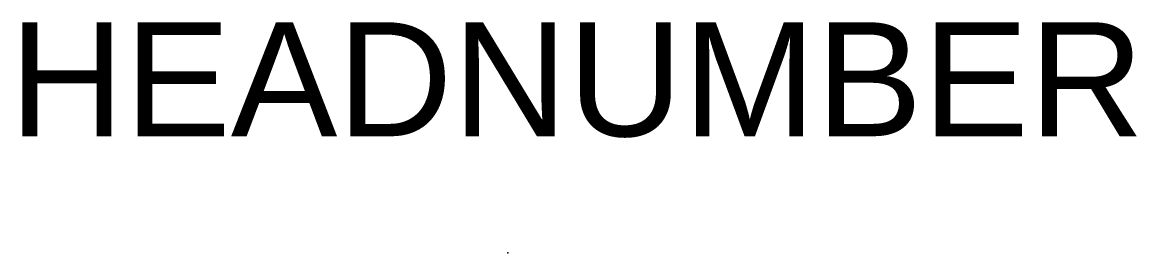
# Model space of a CAD drawing. Extents: x -34 to 44, y 0 to 16.2.
import ezdxf

# ---------------------------------------------------------------- set-up
doc = ezdxf.new("R2010")
doc.units = 0
doc.header["$MEASUREMENT"] = 0
doc.layers.add('HeadLabels', color=3, linetype='Continuous')
doc.styles.add('ARIAL', font='ARIAL.TTF', dxfattribs={"height": 16})
doc.styles.add('hnetpipes', font='HCAD.SHX', dxfattribs={"width": 0.8})
doc.linetypes.add('Pex-1', pattern='A,50,-4,["1",hnetpipes,S=8,R=0,X=0,Y=-4],-6', length=60)

msp = doc.modelspace()

# ---------------------------------------------------------------- linework, layer by layer
at = {"layer": 'HeadLabels'}
msp.add_point((0, 0), dxfattribs=at)

# ---------------------------------------------------------------- texts
at = {"layer": 'HeadLabels', "linetype": 'Pex-1', "style": 'ARIAL'}
msp.add_attdef('HEADNUMBER', (-34.917, 8.177), 'H.0', height=8, dxfattribs=at)

doc.saveas('drawing.dxf')
